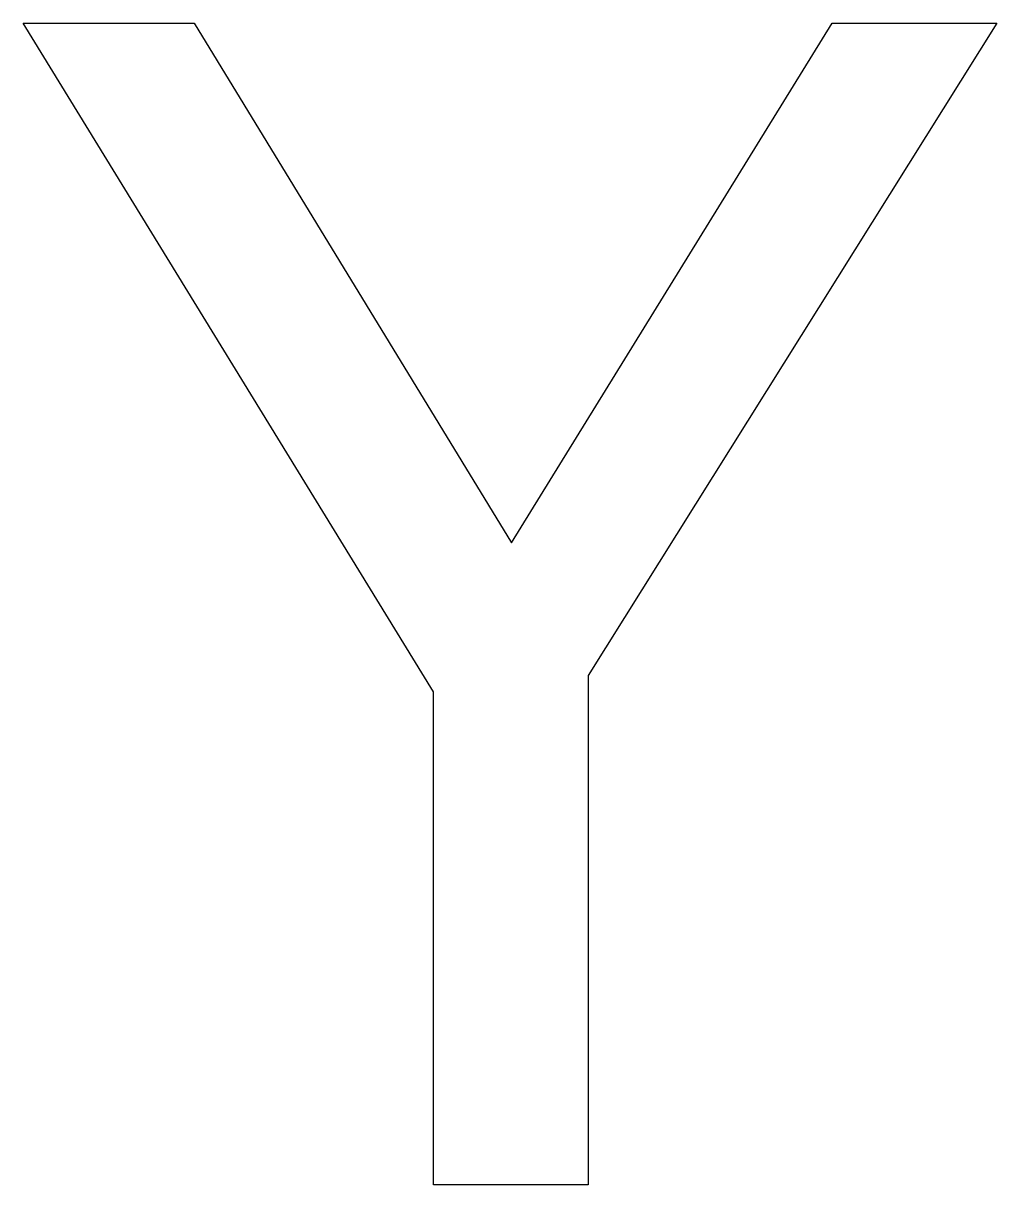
# Model space of a CAD drawing. Header units: metres. Extents: x -77 to 77, y 0 to 184.
import ezdxf

# ---------------------------------------------------------------- set-up
doc = ezdxf.new("R2010")
doc.units = ezdxf.units.M

msp = doc.modelspace()

# ---------------------------------------------------------------- linework, layer by layer
at = {"layer": 'COMPONENT0'}
for p, q in [((-12.09, 77.96), (-76.98, 183.68)), ((-76.98, 183.68), (-49.96, 183.68)), ((-49.96, 183.68), (0.25, 101.53)), ((0.25, 101.53), (50.95, 183.68)), ((76.98, 183.68), (12.34, 80.55)), ((50.95, 183.68), (76.98, 183.68)), ((12.34, 80.55), (12.34, 0)), ((-12.09, 0), (-12.09, 77.96)), ((12.34, 0), (-12.09, 0))]:
    msp.add_line(p, q, dxfattribs=at)

doc.saveas('drawing.dxf')
